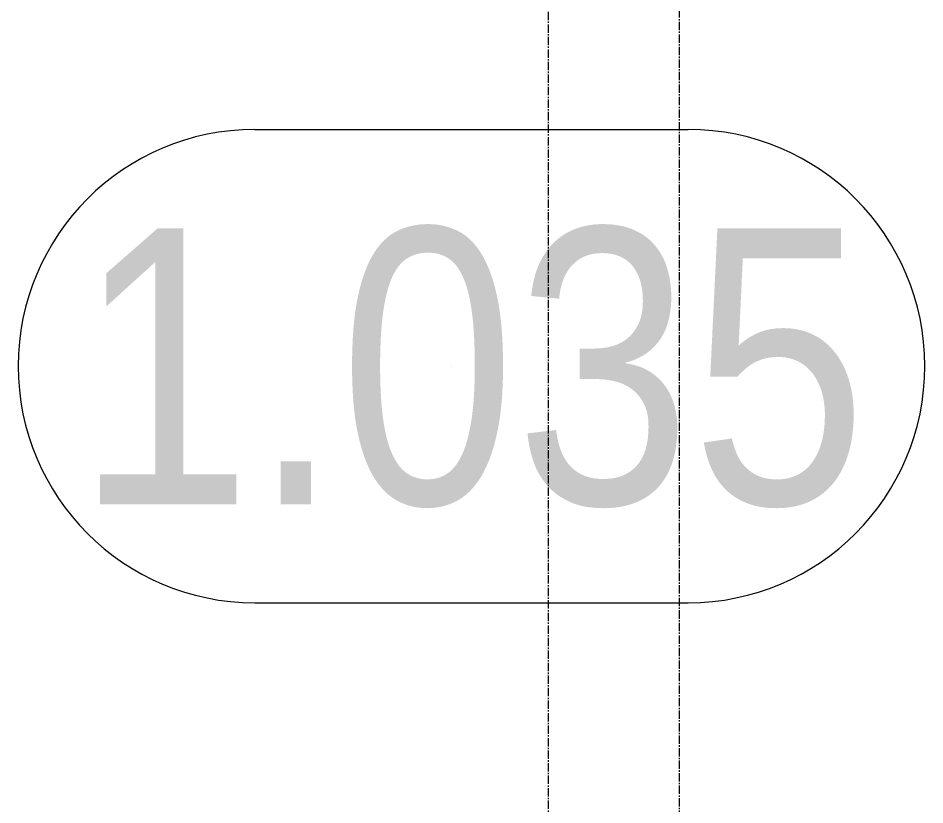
# Model space of a CAD drawing. Header units: millimetres. Extents: x -231292 to 573618, y -153144 to 564035.
# Drawn here: x 25674 to 27744, y -104905 to -103110 of the extents above; entities that cross this region are included whole.
import ezdxf
from ezdxf.enums import TextEntityAlignment as Align

# ---------------------------------------------------------------- set-up
doc = ezdxf.new("R2010")
doc.units = ezdxf.units.MM
doc.linetypes.add('CENTER2', pattern=[28.575, 19.05, -3.175, 3.175, -3.175])
doc.layers.get('0').update_dxf_attribs({"color": 250})
doc.layers.get('Defpoints').update_dxf_attribs({"color": 250})
doc.layers.add('АР_Area', color=250, linetype='Continuous', lineweight=5)
doc.layers.add('РД_Оси_100', color=250, linetype='Continuous', lineweight=0)
doc.styles.add('style1', font='ARIALN.TTF')

# ---------------------------------------------------------------- blocks, each defined once
blk = doc.blocks.new('MOK-МаркаПом_овал_ареал')
for p, q in [((-2.75, 3), (2.75, 3)), ((-2.75, -3), (2.75, -3))]:
    blk.add_line(p, q)
for centre, radius, start, end in [((-2.75, 0), 3, 90, 270), ((2.75, 0), 3, 270, 90), ((-3.75, 0), 3.5, 0, 0.001)]:
    blk.add_arc(centre, radius, start, end)
at = {"color": 0, "style": 'style1'}
blk.add_attdef('АР-ПОМЕЩЕНИЕ:НОМЕР', text='', height=3.5, dxfattribs=at).set_placement((0, 0), align=Align.MIDDLE)
at = {"layer": 'Defpoints', "color": 2, "style": 'style1'}
blk.add_attdef('АР-ПОМЕЩЕНИЕ:НАИМЕНОВАНИЕ', text='', height=1, dxfattribs=at).set_placement((-0.094, -4.814), align=Align.MIDDLE)
blk = doc.blocks.new('оси_рен')
at = {"layer": 'РД_Оси_100', "color": 251, "linetype": 'CENTER2', "true_color": 0x636466}
for points in [[(1213652.916, 223268.25), (1213652.916, 135558.25)], [(1213952.916, 135558.25), (1213952.916, 223268.25)]]:
    blk.add_lwpolyline(points, dxfattribs=at)

msp = doc.modelspace()

# ---------------------------------------------------------------- block references
at = {"rotation": 359.999868838025}
msp.add_blockref('оси_рен', (-1186769.82, -284755.728), dxfattribs=at)
at = {"layer": 'АР_Area', "color": 18, "linetype": 'Continuous', "lineweight": 5, "true_color": 0x000000}
ref = msp.add_blockref('MOK-МаркаПом_овал_ареал', (26708.627, -103904.052), dxfattribs=dict(at, xscale=180, yscale=180, zscale=80))
ref.add_attrib('АР-ПОМЕЩЕНИЕ:НОМЕР', '1.035', dxfattribs={"layer": '0', "color": 0, "height": 630, "style": 'style1'}).set_placement((26708.627, -103904.052), align=Align.MIDDLE)

doc.saveas('drawing.dxf')
